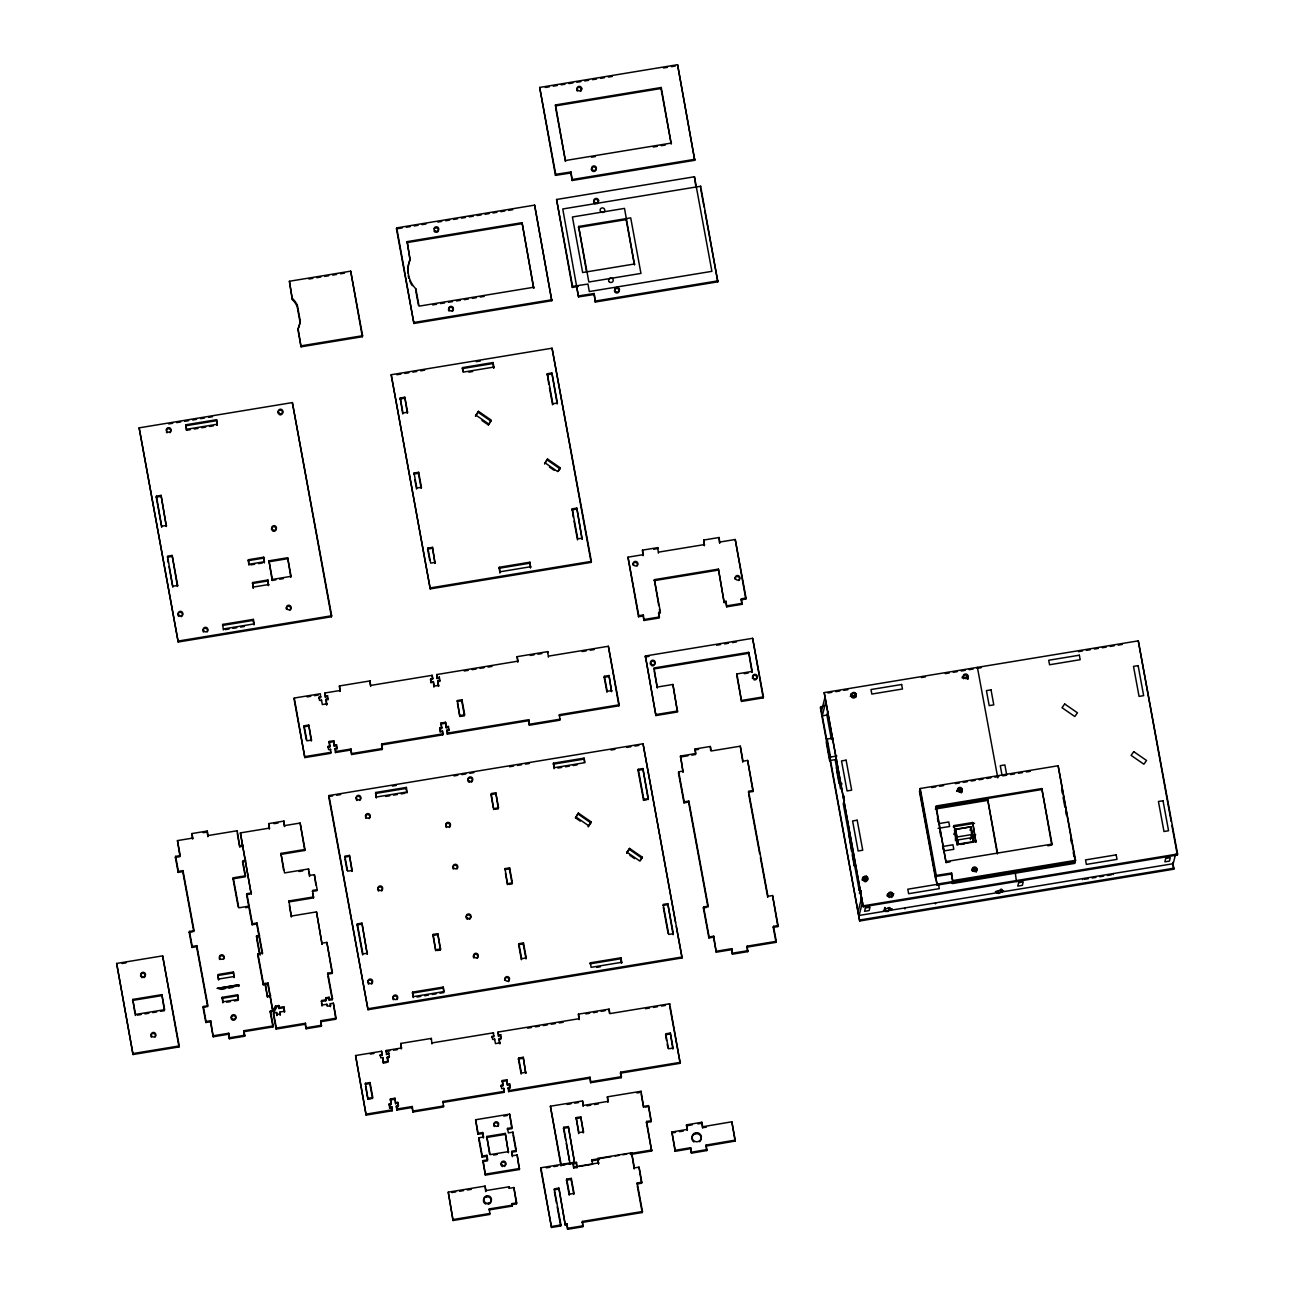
<?xml version="1.0" encoding="UTF-8"?>
<svg xmlns="http://www.w3.org/2000/svg" width="1294" height="1294" viewBox="0 0 1294 1294"><rect width="100%" height="100%" fill="white"/><g stroke="black" fill="none" stroke-linecap="round" stroke-linejoin="round"><path stroke-width="1.5" d="M690.608 1148.668L690.656 1147.697L675.242 1150.317L675.112 1151.32L690.608 1148.668L691.433 1153.18L706.783 1150.56L706.071 1145.077L735.218 1140.111L731.838 1121.785L702.707 1126.751L702.561 1127.753L706.459 1127.09M691.433 1153.18L690.656 1147.697M675.112 1151.32L671.877 1132.007L687.357 1129.371L686.532 1124.858L701.866 1122.254L702.707 1126.751M687.357 1129.371L687.227 1130.358L686.532 1124.858M695.735 1133.706L695.865 1132.719A4.675 4.561 7.7 0 1 701.105 1138.801A4.675 4.561 7.7 0 1 693.131 1140.16A4.675 4.561 7.7 0 1 695.865 1132.719M701.866 1122.254L701.736 1123.241L697.903 1123.904M706.783 1150.56L706.071 1145.077M731.838 1121.785L735.089 1141.098L705.942 1146.063M735.089 1141.098L735.218 1140.111M139.137 427.845L178.2 642.018L331.41 616.769L331.668 615.75L292.363 402.58L139.137 427.845L178.2 642.018M156.477 496.136L161.75 527.176L156.218 497.155L156.477 496.136L161.071 495.376L166.36 526.415L161.071 495.376M190.347 429.657L186.514 430.287L185.932 424.772L216.583 419.709L217.149 425.241L216.583 419.709M186.514 430.287L185.932 424.772M172.151 555.433L177.682 585.454L177.424 586.457L172.151 555.433L167.541 556.177L172.83 587.217M116.654 963.448L133.023 1054.529L178.976 1046.959L179.235 1045.94L162.623 955.862L116.654 963.448L133.023 1054.529M289.403 281.267L292.331 299.545A28.322 27.611 14.1 0 1 297.086 306.144L299.965 321.818A28.322 27.611 14.1 0 1 297.879 329.566L301.049 346.824L362.336 336.731L362.595 335.712L350.69 271.158L289.403 281.267L292.331 299.545M297.086 306.144L297.329 305.141A28.322 27.611 14.1 0 0 292.59 298.526M222.762 624.42L222.503 625.439L253.139 620.392L253.398 619.373L222.762 624.42L223.328 629.935M297.879 329.566L298.121 328.547A28.322 27.611 14.1 0 0 300.224 320.815L297.329 305.141M299.965 321.818L300.224 320.815M134.948 1013.606L132.764 999.437L161.879 994.633L164.645 1009.676L135.546 1014.464L135.288 1015.483M301.049 346.824L298.121 328.547M207.266 831.039L207.849 836.555L207.266 831.039L191.949 833.562L192.774 838.075L177.456 840.599L179.979 856.628L175.369 857.372L178.151 872.382L182.745 871.638L182.988 870.619L178.394 871.38L178.151 872.382M248.707 563.699L248.399 559.72L263.717 557.196L264.3 562.68L263.717 557.196M175.369 857.372L175.628 856.369L180.222 855.609L177.456 840.599M248.982 565.203L248.399 559.72M292.363 402.58L331.41 616.769M252.605 582.543L253.187 588.01L252.605 582.543L267.923 580.003L268.505 585.486L267.923 580.003M191.949 833.562L192.531 839.078L192.774 838.075M162.623 955.862L178.976 1046.959M272.144 580.44L268.958 560.82L287.656 557.73L291.085 576.348L272.403 579.421L272.144 580.44L275.881 579.825M160.521 1011.326L164.403 1010.679L161.879 994.633M350.69 271.158L362.336 336.731M191.981 947.451L192.24 946.432L196.834 945.671L196.591 946.69L191.981 947.451L189.215 932.44L189.474 931.421L194.068 930.661L182.988 870.619M290.843 577.367L287.656 557.73M236.964 831.767L237.206 830.748L208.108 835.552M240.377 832.899L251.198 893.96L240.377 832.899L269.492 828.095L268.651 823.599L283.984 821.075L284.551 826.591L284.001 823.582M242.787 846.26L239.73 846.777L237.206 830.748M238.193 906.965L233.001 878.82L233.26 877.801L245.52 875.779L242.754 860.769L245.811 860.267M396.465 228.876L396.724 227.873L534.616 205.131L551.794 300.726L413.902 323.451L396.465 228.876L402.369 227.906M205.827 1022.503L206.086 1021.5L210.679 1020.74L210.421 1021.742L205.827 1022.503L203.061 1007.492L203.32 1006.489L207.913 1005.729L196.834 945.671M233.421 971.972L233.988 977.488L233.421 971.972L218.023 974.511L218.605 980.027L218.039 977.035M245.52 875.779L245.262 876.798L233.001 878.82M407.885 273.002A28.322 27.611 14.1 0 1 410.085 259.9L407.141 241.622L522.064 222.681L533.71 288.238L522.064 222.681M318.647 698.081L320.637 697.757L320.33 693.746L294.288 698.032L294.029 699.051L304.834 757.588L330.876 753.302L330.585 749.291L328.595 749.614L327.98 746.314L329.97 745.975L329.145 741.478L333.739 740.718L334.305 746.234L336.553 744.891L334.564 745.231M252.136 924.741L252.395 923.722L256.988 922.962L256.73 923.981L252.136 924.741L246.604 894.72L246.863 893.701L251.457 892.941M222.811 1002.85L222.228 997.334L237.627 994.795L238.452 999.291L223.053 1001.831L222.228 997.334M213.445 1035.75L228.763 1033.227L228.52 1034.229L213.187 1036.769L210.679 1020.74M410.085 259.9L407.141 241.622M268.651 823.599L269.233 829.114L269.492 828.095M391.192 374.726L430.239 588.899L591.115 562.372L591.374 561.37L552.053 348.199L391.192 374.726L430.239 588.899M238.905 985.462L238.646 986.465L238.759 984.831L217.311 988.373L238.759 984.831M306.306 739.942L303.896 726.807L304.139 725.805L308.748 725.044L311.514 740.055L311.256 741.058L308.748 725.044M234.36 1000.941L238.209 1000.311L237.627 994.795M415.617 289.921L415.875 288.902A28.322 27.611 14.1 0 1 410.327 258.881M283.726 822.078L283.984 821.075M244.663 1036.219L243.838 1031.706L272.953 1026.918L270.171 1011.908L274.781 1011.148L275.024 1010.129L270.43 1010.889L273.196 1025.899L244.097 1030.703L244.663 1036.219L229.345 1038.742L228.763 1033.227M259.657 935.319L256.584 935.821L256.341 936.84L259.398 936.338M304.834 757.588L294.288 698.032M413.902 323.451L396.724 227.873M283.564 870.037L280.944 853.409L304.996 849.446L300.127 823.049L284.809 825.572M321.252 701.057L321.494 700.038L319.505 700.377L318.89 697.078L320.896 696.738M256.988 922.962L262.52 952.999L257.927 953.743L257.668 954.762L263.216 984.783L267.809 984.022L268.068 983.019L263.458 983.78L263.216 984.783M370.65 686.418L370.068 680.903L339.416 685.949L340.257 690.462L324.94 692.986L325.231 696.997L327.479 695.654L325.231 696.997M402.725 413.999L400.218 397.986L404.812 397.226L407.578 412.236L407.319 413.239L404.812 397.226M262.52 952.999L262.278 954.001L256.73 923.981M326.088 699.294L326.67 704.809L326.088 699.294L328.094 698.954L327.479 695.654M243.838 1031.706L244.097 1030.703M300.127 823.049L304.737 850.449L280.685 854.428M339.416 685.949L339.998 691.465L340.257 690.462M313.746 896.888L288.934 900.964L288.675 901.983L313.488 897.89L312.55 890.418L317.159 889.674L314.377 874.663L309.784 875.407L309.541 876.426L308.635 871.59M327.722 747.317L329.711 746.994L329.145 741.478M329.711 746.994L329.97 745.975M270.478 996.38L267.405 996.881L265.529 984.249M304.737 850.449L304.996 849.446M330.326 750.294L330.585 749.291M334.305 746.234L333.739 740.718M288.934 900.964L291.441 916.993L289.371 905.735M336.553 744.891L337.168 748.191L335.178 748.53L335.469 752.542L350.803 750.019L351.046 749L335.728 751.523L335.469 752.542M270.171 1011.908L270.43 1010.889M279.197 1007.476L283.807 1006.716L283.548 1007.735L278.954 1008.495L278.841 1005.519L275.476 1006.085L275.573 1009.045L272.516 1009.546L268.068 983.019M308.344 869.972L308.603 868.953L284.551 872.916L280.944 853.409M276.657 1012.539L276.77 1015.499L276.657 1012.539L273.6 1013.04L273.341 1014.059L276.107 1029.07L305.222 1024.266L305.481 1023.247L276.366 1028.051L276.107 1029.07M275.573 1009.045L275.476 1006.085M328.692 796.554L328.951 795.551L643.037 743.775L682.1 957.948L368.014 1009.724L328.692 796.554L332.671 795.907M272.953 1026.918L273.196 1025.899M278.954 1008.495L278.841 1005.519M414.048 473.038L413.805 474.057L418.399 473.297L418.658 472.278L414.048 473.038L416.83 488.048L421.423 487.288L418.658 472.278M314.377 874.663L315.865 885.047M280.038 1011.973L280.135 1014.949L280.038 1011.973L284.631 1011.229L283.807 1006.716M284.631 1011.229L284.373 1012.231L283.548 1007.735M317.159 889.674L316.901 890.676L312.307 891.437M370.068 680.903L370.359 684.914M446.414 726.791L448.403 726.452L446.155 727.794L445.589 722.278L440.979 723.039L441.82 727.552L439.831 727.875L440.186 732.194L442.419 730.851L442.985 733.844L381.698 743.953L382.264 749.469L351.628 754.515L351.046 749M421.423 487.288L421.165 488.307L418.399 473.297M316.512 911.898L322.028 944.151L316.512 911.898L291.7 915.99M462.799 371.621L462.492 367.609L493.143 362.546L493.71 368.062L493.143 362.546M570.8 172.992L572.191 180.497L694.749 160.294L677.571 64.7L539.679 87.426L555.449 175.369L570.8 172.992L571.058 171.973L555.708 174.35L555.449 175.369M326.881 942.388L332.154 973.428L327.56 974.172L327.819 973.169L332.412 972.409L326.881 942.388L322.287 943.148M352.227 870.409L351.984 871.428L349.461 855.399L344.867 856.159L347.633 871.169L352.227 870.409L349.461 855.399M330.391 1006.651L330.293 1003.691L333.351 1003.19L336.117 1018.2L320.799 1020.723L321.381 1026.239L306.047 1028.762L305.481 1023.247M429.721 560.367L427.635 549.109L427.893 548.09L432.487 547.346L435.01 563.359L432.487 547.346M382.264 749.469L381.698 743.953M327.819 973.169L332.526 998.693L332.267 999.696L329.21 1000.197L329.097 997.237L325.732 997.787L326.088 999.744L321.494 1000.505L322.06 1006.02L321.51 1003.012M375.745 792.478L375.486 793.481L406.138 788.434L406.397 787.415L375.745 792.478L376.328 797.994L375.778 794.985M321.236 1001.524L325.829 1000.763L325.732 997.787M332.154 973.428L332.412 972.409M321.381 1026.239L320.799 1020.723M325.829 1000.763L326.088 999.744M326.67 1005.26L326.913 1004.257L322.319 1005.001M329.21 1000.197L329.097 997.237M478.457 411.33L475.529 416.07L478.457 411.33L491.251 420.162L488.323 424.901L481.934 420.485M555.53 104.927L555.272 105.93L660.991 88.51L661.25 87.491L555.53 104.927L565.527 161.475L555.644 107.92M333.351 1003.19L335.518 1017.343M534.616 205.131L551.794 300.726M362.643 954.923L357.095 924.903L357.354 923.884L361.948 923.14L367.237 954.163L361.948 923.14M336.117 1018.2L335.874 1019.219L320.54 1021.742M576.817 90.014L577.059 88.995M430.74 678.638L431.096 682.957L430.498 679.641L432.73 678.299L432.18 675.306L370.893 685.399M432.18 675.306L432.487 679.318L430.498 679.641M432.487 679.318L432.73 678.299M581.41 89.254L581.669 88.251M431.355 681.938L433.344 681.614L433.927 687.13M406.397 787.415L406.963 792.931L406.138 788.434M548.365 657.126L547.799 651.61L517.147 656.656L517.988 661.153L436.774 674.546L437.081 678.557L439.329 677.215L437.081 678.557M572.336 287.43L572.595 286.411L587.945 284.033L589.32 291.538L711.894 271.336L694.457 176.76L556.566 199.486L572.336 287.43L578.094 286.54M437.938 680.854L438.52 686.37L437.938 680.854L439.928 680.515L439.329 677.215M439.928 680.515L439.685 681.534L439.07 678.234M572.191 180.497L571.058 171.973M382.183 1054.238L379.935 1055.581L381.924 1055.257L381.617 1051.246L355.575 1055.532L366.121 1115.088L392.163 1110.802L391.872 1106.791L389.623 1108.133L391.872 1106.791M368.014 1009.724L328.951 795.551M439.572 728.878L441.561 728.554L440.979 723.039M441.561 728.554L441.82 727.552M442.419 730.851L442.726 734.863L381.439 744.972M446.155 727.794L445.589 722.278M442.726 734.863L442.985 733.844M448.403 726.452L449.018 729.767L447.028 730.091L447.32 734.102L528.518 720.726L528.777 719.707L447.578 733.1L447.32 734.102M449.018 729.767L448.759 730.77L448.145 727.471M457.364 700.539L457.106 701.558L461.699 700.798L461.958 699.779L457.364 700.539L459.871 716.569L457.445 703.435M591.487 169.579L591.746 168.56M586.408 271.125L578.612 226.466L630.712 217.877L640.951 273.422L588.851 282.011L578.612 226.466M365.442 1083.304L365.183 1084.307L369.777 1083.547L370.035 1082.544L365.442 1083.304L367.949 1099.318L371.006 1098.816M596.081 168.818L596.34 167.799M552.053 348.199L591.115 562.372M548.769 384.124L547.297 373.74L551.891 372.979L557.423 403L552.829 403.76L552.587 404.763L549.465 387.877M499.322 567.257L499.888 572.773L499.322 567.257L529.958 562.211L530.54 567.726L529.958 562.211M593.703 202.074L593.946 201.071M557.18 404.019L551.891 372.979M381.617 1051.246L381.924 1055.257M366.121 1115.088L355.575 1055.532M380.193 1054.578L380.792 1057.877L382.781 1057.554L383.364 1063.07L386.421 1062.552M598.297 201.314L598.54 200.311M386.518 1054.497L388.766 1053.154L386.518 1054.497L386.227 1050.485L401.544 1047.962L400.719 1043.449L431.355 1038.403L431.937 1043.918M383.364 1063.07L382.781 1057.554M387.957 1062.309L387.132 1057.796L389.381 1056.454L388.766 1053.154M593.881 294.531L578.531 296.908L562.761 208.965L700.652 186.239L717.83 281.833L595.256 302.036L594.14 293.512L578.79 295.889M547.524 459.014L544.612 463.737L547.524 459.014L560.318 467.846L558.28 471.339M413.142 997.642L412.56 992.126L443.211 987.079L444.036 991.576L413.401 996.639L412.56 992.126M400.719 1043.449L401.286 1048.965L401.544 1047.962M389.623 1108.133L389.268 1103.814L391.257 1103.475L390.432 1098.978L395.026 1098.218L395.608 1103.733L397.84 1102.391L395.851 1102.731M389.009 1104.817L390.998 1104.494L390.432 1098.978M433.183 934.43L435.754 950.766L432.94 935.449L433.183 934.43L437.776 933.686L440.607 948.987L440.348 950.006L437.291 950.508M390.998 1104.494L391.257 1103.475M395.608 1103.733L395.026 1098.218M595.256 302.036L594.14 293.512M440.348 950.006L437.776 933.686M396.757 1110.042L397.015 1109.023L412.333 1106.499L412.09 1107.518L396.757 1110.042L396.465 1106.03L398.455 1105.707L397.84 1102.391M396.207 1107.033L398.455 1105.707M517.147 656.656L517.729 662.172L517.988 661.153M614.569 291.118L614.812 290.099M439.96 993.226L443.793 992.595L443.211 987.079M507.701 1084.291L509.69 1083.968L507.442 1085.294L506.876 1079.778L502.282 1080.539L503.107 1085.051L501.118 1085.375L501.716 1088.675L503.722 1088.351L504.272 1091.343L442.985 1101.453L443.551 1106.968L412.915 1112.015L412.333 1106.499M431.096 1039.422L431.355 1038.403M619.163 290.357L619.422 289.355M677.571 64.7L694.749 160.294M495.246 809.316L498.303 808.815L495.796 792.785L491.186 793.546L493.71 809.575M573.339 517.357L572.207 508.833L576.817 508.089L582.09 539.113L576.817 508.089M634.756 263.944L582.656 272.533L572.417 216.988L624.517 208.399L634.497 264.963L626.086 219.333M661.25 87.491L671.246 144.055L660.991 88.51M547.54 652.613L547.799 651.61M548.624 656.107L608.374 646.256L619.179 704.809L559.429 714.66L559.995 720.176L529.359 725.222L528.777 719.707M442.985 1101.453L442.726 1102.472L504.013 1092.362L504.272 1091.343M505.032 868.614L504.773 869.617L509.383 868.872L509.626 867.853L505.032 868.614L507.555 884.627L505.469 873.369M559.429 714.66L559.17 715.663L618.92 705.812L619.179 704.809M694.457 176.76L696.01 187.63M554.058 768.685L553.476 763.169L584.112 758.122L584.953 762.635L554.301 767.682L553.476 763.169M700.394 187.258L700.652 186.239M448.258 1192.162L453.046 1220.501L489.892 1214.435L489.31 1208.919L512.375 1205.118L512.084 1203.614L516.694 1202.854L513.864 1187.536L509.27 1188.296L508.995 1186.792L485.929 1190.593L485.671 1191.612L485.104 1186.097L448.258 1192.162L453.046 1220.501M494.017 1035.815L491.785 1037.141L493.774 1036.817L493.467 1032.806L432.18 1042.899M493.224 1033.825L493.467 1032.806M494.373 1040.117L494.632 1039.114L492.642 1039.438L492.027 1036.138M518.619 944.685L518.878 943.666L523.472 942.905L526.237 957.916L521.644 958.676L521.385 959.695L518.619 944.685L523.213 943.924L523.472 942.905M512.133 1127.656L507.539 1128.417L507.28 1129.419L511.874 1128.659L512.133 1127.656L509.642 1114.134L475.626 1119.747L477.858 1134.272L482.468 1133.512L482.711 1132.509L478.117 1133.253L477.858 1134.272M589.821 1078.226L508.607 1091.602L508.865 1090.599L590.064 1077.206L590.646 1082.722L621.282 1077.676L620.457 1073.163L680.207 1063.312L669.661 1003.756L609.911 1013.606L609.086 1009.11L578.434 1014.156L579.275 1018.669L498.061 1032.046L498.368 1036.057L500.616 1034.715L498.368 1036.057M499.225 1038.354L499.808 1043.87L498.983 1039.357L501.215 1038.031L500.616 1034.715M482.711 1132.509L483.552 1137.005L478.942 1137.766L478.699 1138.769L482.08 1157.095L486.673 1156.335L486.916 1155.316L482.322 1156.076L482.08 1157.095M658.371 553.136L657.805 547.621L642.471 550.144L643.312 554.641L627.978 557.18L638.524 616.737L643.118 615.976L643.377 614.957L638.783 615.718L638.524 616.737M483.552 1137.005L483.293 1138.024L482.468 1133.512M608.374 646.256L618.92 705.812M489.52 1153.827L486.77 1136.472L505.307 1133.415L508.396 1152.598L505.307 1133.415M501.118 1085.375L500.859 1086.394L503.107 1085.051M502.848 1086.054L502.282 1080.539M584.419 762.134L584.112 758.122M606.967 692.322L604.185 677.312L604.444 676.293L609.037 675.533L611.561 691.562L609.037 675.533M486.916 1155.316L487.757 1159.828L483.163 1160.589L482.905 1161.591L485.396 1175.098L519.412 1169.501L517.163 1154.976L512.57 1155.736L511.745 1151.223L516.338 1150.463L512.958 1132.153L508.364 1132.913L507.539 1128.417M503.722 1088.351L504.013 1092.362M507.442 1085.294L506.876 1079.778M485.396 1175.098L483.163 1160.589M642.471 550.144L643.053 555.66L643.312 554.641M580.262 821.124L575.474 817.824L578.386 813.085L591.18 821.916L588.269 826.64L591.18 821.916M508.607 1091.602L508.316 1087.591L510.305 1087.267L509.69 1083.968M575.474 817.824L578.386 813.085M521.159 1074.069L518.393 1059.058L518.651 1058.039L523.245 1057.279L525.752 1073.308L523.245 1057.279M486.641 1196.788L486.884 1195.785A3.898 3.801 14.1 0 1 491.251 1200.864A3.898 3.801 14.1 0 1 484.603 1201.948A3.898 3.801 14.1 0 1 486.884 1195.785M509.642 1114.134L511.518 1126.734M488.016 1204.293L488.275 1203.291M489.31 1208.919L489.051 1209.922L512.117 1206.121L512.375 1205.118M657.805 547.621L657.546 548.64L653.713 549.271M512.715 1133.172L512.958 1132.153M724.43 601.597L726.112 601.322L724.171 602.616L718.429 569.101L654.392 579.663L660.393 612.159L658.695 612.434L659.277 617.95L643.959 620.473L643.377 614.957M658.727 605.527L654.392 579.663M511.486 1152.242L516.08 1151.482L516.338 1150.463M508.736 1187.811L508.995 1186.792M517.163 1154.976L519.412 1169.501M657.562 687.001L672.896 684.477L677.522 711.991L655.912 715.55L645.382 655.993L752.623 638.314L763.428 696.851L763.169 697.87L741.559 701.429L736.674 674.934L736.933 673.931L752.251 671.392L748.741 652.338L654.052 667.947L657.32 688.02L654.149 670.858M513.864 1187.536L516.435 1203.873L511.842 1204.617L512.117 1206.121M659.002 616.445L658.695 612.434M658.452 613.453L660.393 612.159M511.842 1204.617L512.084 1203.614M516.435 1203.873L516.694 1202.854M641.177 1094.174L643.619 1107.373L641.08 1091.279L607.371 1096.843L608.212 1101.34L583.384 1105.432L582.559 1100.935L550.387 1106.224L560.949 1165.943M643.037 743.775L675.549 922.428M643.555 800.339L638.023 770.318L638.282 769.299L642.875 768.555L648.407 798.576L643.814 799.336L643.555 800.339L646.628 799.838M590.29 962.833L590.048 963.852L620.683 958.789L620.942 957.786L590.29 962.833L591.132 967.33L621.767 962.283L620.942 957.786M578.434 1014.156L579.016 1019.672M577.512 1167.35L573.695 1167.981L573.113 1162.465L540.941 1167.77L540.682 1168.773L551.503 1227.472L560.706 1225.952L560.949 1224.949L554.301 1188.846L558.895 1188.086L565.3 1225.192L567.079 1223.93L565.559 1224.189M655.912 715.55L645.382 655.993M648.165 799.579L642.875 768.555M703.758 540.035L704.34 545.567L703.758 540.035L719.092 537.511L719.658 543.027L719.092 537.511M629.547 848.395L626.636 853.134L629.547 848.395L642.342 857.226L640.32 860.72M672.896 684.477L677.166 710.099M565.591 1139.723L563.488 1128.319L563.747 1127.3L568.341 1126.556L574.746 1163.662L576.526 1162.4L574.989 1162.659M574.746 1163.662L568.341 1126.556M578.677 1133.625L576.154 1117.612L580.763 1116.851L583.529 1131.862L583.27 1132.865L580.763 1116.851M565.3 1225.192L558.895 1188.086M582.559 1100.935L583.141 1106.451M551.503 1227.472L540.941 1167.77M724.171 602.616L718.429 569.101M570.153 1164.422L563.747 1127.3M590.646 1082.722L590.064 1077.206M609.086 1009.11L609.377 1013.121M566.465 1180.144L566.723 1179.141L571.317 1178.381L574.083 1193.391L569.489 1194.152L569.231 1195.155L566.465 1180.144L571.058 1179.384L571.317 1178.381M621.767 962.283L621.508 963.302L620.683 958.789M573.695 1167.981L573.113 1162.465M680.531 756.036L683.038 772.065L680.531 756.036L695.848 753.512L695.007 749L710.341 746.476L711.166 750.989L740.281 746.185L743.047 761.196L747.641 760.435L753.173 790.456L752.93 791.475L748.336 792.235M719.917 542.024L735.235 539.501L745.781 599.057L741.187 599.818L742.012 604.314L726.694 606.837L725.853 602.341M683.297 771.046L678.703 771.806L678.444 772.825L683.976 802.846L688.57 802.086L688.829 801.067L684.235 801.827L683.976 802.846M597.941 1158.373L598.507 1163.888L597.941 1158.373L631.634 1152.808L634.173 1168.919L634.416 1167.9L639.026 1167.139L641.808 1182.231L637.198 1182.991L642.471 1211.507L582.413 1221.407L582.947 1226.777L567.629 1229.3L567.079 1223.93M726.694 606.837L726.112 601.322M607.371 1096.843L607.954 1102.359M611.221 1156.674L591.843 1159.877L591.601 1160.896L599.348 1159.618M691.756 755.146L695.59 754.515L695.007 749M582.688 1225.321L582.413 1221.407M620.457 1073.163L620.716 1072.16L680.466 1062.309M741.187 599.818L741.43 598.798L746.04 598.038L735.235 539.501M621.282 1077.676L620.716 1072.16M742.012 604.314L741.43 598.798M673.333 933.67L673.074 934.689L667.785 903.649L663.191 904.409L668.739 934.43L673.333 933.67L667.785 903.649M745.781 599.057L746.04 598.038M710.341 746.476L710.632 750.488M752.251 671.392L752.008 672.411L748.741 652.338M752.623 638.314L763.169 697.87M641.08 1091.279L640.837 1092.298L636.858 1092.945M741.559 701.429L736.933 673.931M669.419 1004.775L669.661 1003.756M630.34 1154.507L651.658 1150.981L646.402 1122.464L650.995 1121.704L648.472 1105.61L643.862 1106.37M740.281 746.185L742.788 762.215M646.402 1122.464L646.644 1121.445L651.254 1120.701L648.472 1105.61M673.106 1048.059L672.848 1049.062L670.324 1033.033L665.731 1033.793L668.497 1048.803L673.106 1048.059L670.324 1033.033M708.902 937.94L709.144 936.937L713.738 936.177L713.495 937.196L708.902 937.94L703.354 907.919L703.612 906.916L708.206 906.156L688.829 801.067M639.026 1167.139L641.549 1183.234L636.955 1183.994L637.198 1182.991M650.995 1121.704L651.254 1120.701M641.549 1183.234L641.808 1182.231M747.641 760.435L752.93 791.475M651.658 1150.981L646.644 1121.445M582.154 1222.426L642.212 1212.527L642.471 1211.507M716.52 951.187L731.838 948.664L731.579 949.683L716.261 952.206L713.738 936.177M760.403 857.663L767.714 897.308L767.957 896.305L772.567 895.545L778.098 925.566L773.505 926.326L776.271 941.336L747.156 946.14L747.738 951.656L732.404 954.179L731.838 948.664M747.156 946.14L746.897 947.143L776.012 942.356L776.271 941.336M772.567 895.545L777.84 926.585L773.246 927.345L776.012 942.356M824.601 706.152L820.639 706.799L820.38 707.818L859.685 920.988L1173.771 869.212L1172.946 862.273M824.197 692.613L863.244 906.803L1177.346 855.027L1177.589 854.008L1138.283 640.853L824.197 692.613L863.244 906.803M821.464 711.312L824.763 698.129M825.604 702.642L822.288 715.808L827.869 714.886M773.246 927.345L773.505 926.326M827.739 711.668L826.882 715.048L831.411 739.553M777.84 926.585L778.098 925.566M832.915 738.081L827.189 739.02L826.3 742.562L829.616 760.581L836.506 759.449M826.834 744.309L827.303 742.465L829.325 757.831M829.616 760.581L830.505 757.039L827.189 739.02M836.684 755.664L835.358 760.953L840.502 788.887L841.876 783.42M836.296 768.426L836.539 767.423M839.062 783.436L839.321 782.433M844.189 800.242L843.267 803.897L859.281 890.693L859.281 887.312L859.637 889.269L859.895 888.25M849.042 835.148L851.549 851.177M854.574 865.168L854.315 866.187L852.245 854.93M860.72 892.763L861.141 900.818M858.278 910.96L861.594 897.793M866.462 876.232L866.576 879.192L861.982 879.952M862.419 902.29L859.119 915.456L885.161 911.17L884.772 907.498M859.685 920.988L829.373 754.176M887.28 894.914L887.021 895.933L893.863 893.831M887.458 894.17L888.185 896.499M892.229 892.747L892.617 896.418M952.497 882.573L952.238 883.576L1074.813 863.373L1075.573 860.332L1058.136 765.757L920.244 788.499L919.468 791.54L935.497 878.448L935.756 877.445M1175.567 854.283L1173.205 863.696L1001.605 891.97L1003.756 890.968L1001.96 890.563L1002.219 889.544L995.377 891.647L997.011 892.731L889.754 910.41L892.1 908.663L890.11 909.003L890.369 907.984L885.775 908.744L883.333 910.83L885.322 910.491M962.057 677.846L962.299 676.827M904.829 908.906L905.072 907.887M936.274 875.407L936.015 876.426L951.365 874.048L951.624 873.029L936.274 875.407L920.244 788.499M957.625 790.068L957.366 791.071A2.345 2.281 14.1 0 1 960.455 788.564A2.345 2.281 14.1 0 1 961.183 792.462M1075.071 862.37L937.163 885.096L919.985 789.502M961.717 791.33L961.458 792.349A2.345 2.281 14.1 0 0 957.236 791.394M961.976 790.327L962.218 789.308M953.759 826.607L954.018 825.588L972.7 822.515L975.886 842.135L972.7 822.515M935.465 903.843L935.724 902.84M950.071 861.885L946.076 862.548L936.096 805.984L1041.816 788.564L1052.054 844.109L946.335 861.529M954.147 834.371L955.425 829.292L971.05 826.72L973.864 842.038M954.325 834.484L955.603 829.422L970.921 826.898L973.686 841.909L972.166 837.59L956.832 840.113L958.369 844.432L971.923 842.362M955.441 840.485L955.603 829.422L958.369 844.432M951.624 873.029L952.74 881.554L951.365 874.048M970.079 830.279L971.05 826.72M970.338 839.644L971.6 834.581L970.921 826.898M997.302 854.008L987.678 799.433L935.578 808.022M972.053 870.636L972.295 869.633M976.129 871.913L976.388 870.894M976.646 869.875L976.905 868.872M1016.469 881.538L1015.256 872.641M1047.816 845.775L1051.796 845.111L1041.816 788.564M1058.136 765.757L1075.314 861.351L937.422 884.077M1138.283 640.853L1171.151 821.48M1082.544 879.596L1082.803 878.594M1113.196 874.55L1113.455 873.547M488.323 424.901L490.992 421.181L478.198 412.349M560.318 467.846L557.649 471.566L544.871 462.734M642.342 857.226L639.689 860.947L626.894 852.115M686.402 1125.861L692.144 1124.874M671.732 1132.994L675.614 1132.347M679.479 1131.684L683.361 1131.021M691.497 1152.194L706.912 1149.573M545.324 87.474L549.271 86.827M553.217 86.164L557.148 85.517M561.095 84.87L565.025 84.223M568.972 83.576L572.918 82.929M576.849 82.266L580.796 81.619M584.726 80.972L588.673 80.325M592.603 79.678L596.55 79.031M600.497 78.384L604.427 77.721M608.374 77.074L612.305 76.427M663.531 67.984L667.461 67.337M671.408 66.69L675.339 66.043M565.769 160.472L671.489 143.036M591.455 157.205L595.434 156.542M653.292 147.015L657.271 146.351M661.266 145.704L665.262 145.041M572.433 179.478L695.007 159.275M406.316 227.259L410.247 226.612M414.193 225.965L418.14 225.302M422.07 224.655L426.017 224.008M437.825 222.067L441.772 221.403M445.718 220.756L449.649 220.109M453.596 219.462L457.526 218.815M461.473 218.168L465.403 217.521M469.35 216.858L473.297 216.211M477.227 215.564L481.174 214.917M485.104 214.27L489.051 213.623M492.998 212.976L496.928 212.313M500.875 211.666L504.806 211.019M508.752 210.372L512.683 209.725M406.898 242.625L521.806 223.684M578.353 227.485L626.587 219.527M308.926 279.019L312.873 278.372M316.82 277.709L320.783 277.062M324.729 276.415L328.692 275.751M332.639 275.104L336.602 274.457M340.548 273.794L344.511 273.147M533.969 287.219L419.046 306.16L415.875 288.902M432.665 304.899L436.628 304.236M440.591 303.589L444.554 302.942M448.517 302.278L452.479 301.631M456.442 300.968L460.405 300.321M464.368 299.674L468.331 299.011M472.294 298.364L476.257 297.701M480.22 297.054L484.182 296.407M414.161 322.449L552.053 299.707M301.308 345.805L362.595 335.712M595.515 301.017L718.089 280.814M396.886 374.742L400.865 374.095M404.828 373.432L408.807 372.785M412.786 372.122L416.749 371.475M420.728 370.828L424.691 370.165M476.338 361.657L480.3 360.994M462.233 368.612L492.885 363.565M493.968 367.059L463.333 372.106L462.492 367.609M468.816 372.171L472.65 371.54M168.738 423.931L172.717 423.284M176.696 422.62L180.675 421.973M184.654 421.31L188.633 420.647M192.612 420L196.591 419.337M200.57 418.69L204.549 418.027M208.528 417.38L212.507 416.717M185.689 425.775L216.324 420.728M186.773 429.268L217.408 424.222M194.181 429.026L197.998 428.395M201.832 427.764L205.665 427.133M209.499 426.502L213.332 425.872M399.959 398.989L404.553 398.228M547.038 374.742L551.632 373.982M407.578 412.236L402.984 412.996L400.218 397.986M156.218 497.155L160.812 496.395M162.009 526.157L166.602 525.396M167.298 557.196L171.892 556.436M248.157 560.69L263.475 558.167M571.964 509.852L576.558 509.092M249.224 564.216L264.542 561.693M268.715 561.822L287.397 558.749M250.89 564.88L254.724 564.249M258.557 563.618L262.391 562.987M173.089 586.214L177.682 585.454M427.635 549.109L432.245 548.349M252.362 583.513L267.68 580.99M279.617 579.211L283.354 578.596M253.43 587.039L268.764 584.516M435.253 562.356L430.659 563.116L427.893 548.09M582.349 538.11L577.755 538.87L572.207 508.833M499.063 568.276L529.699 563.23M500.147 571.77L530.783 566.707M430.498 587.88L591.374 561.37M658.63 552.117L704.599 544.548M223.587 628.933L254.222 623.87L253.398 619.373M225.253 629.628L229.087 628.997M232.904 628.366L236.737 627.736M240.571 627.105L244.404 626.474M178.459 641.015L331.668 615.75M654.133 580.666L718.186 570.12M644.202 619.47L659.536 616.947M726.953 605.835L742.271 603.295M530.297 655.46L534.131 654.829M537.964 654.198L541.798 653.567M307.066 696.9L310.786 696.285M314.507 695.671L318.227 695.056M464.255 670.988L468.218 670.341M472.181 669.677L476.143 669.03M480.09 668.383L484.053 667.72M488.016 667.073L491.979 666.41M582.235 651.545L586.214 650.882M590.193 650.219L594.189 649.572M326.929 703.79L322.335 704.551L321.494 700.038M438.779 685.351L434.169 686.111L433.344 681.614M645.124 657.012L649.087 656.349M716.617 645.221L720.596 644.558M724.559 643.911L728.538 643.247M732.517 642.6L736.48 641.937M303.896 726.807L308.49 726.047M604.185 677.312L608.795 676.552M653.793 668.949L748.482 653.341M311.514 740.055L306.921 740.815L304.139 725.805M460.13 715.55L464.724 714.789L461.958 699.779M611.819 690.543L607.209 691.303L604.444 676.293M461.408 716.31L464.465 715.808L461.699 700.798M744.341 673.673L748.175 673.042M328.886 742.497L333.48 741.737M440.736 724.058L445.33 723.297M305.093 756.586L331.135 752.283M351.887 753.512L382.523 748.45M529.618 724.203L560.253 719.157M656.171 714.531L677.781 710.972M741.818 700.426L763.428 696.851M827.917 692.986L831.896 692.322M835.875 691.659L839.855 691.012M843.834 690.349L847.813 689.702M921.441 677.555L925.42 676.908M945.316 673.624L949.295 672.977M953.274 672.314L957.253 671.651M961.232 671.004L965.211 670.341M969.19 669.694L973.169 669.03M981.127 667.72L977.148 668.383L977.407 667.364L997.787 777.888M1078.452 651.675L1082.415 651.028M1086.394 650.364L1090.357 649.717M1094.336 649.054L1098.299 648.407M1102.278 647.76L1106.257 647.097M1110.22 646.45L1114.199 645.787M1118.162 645.14L1122.141 644.477M850.207 696.269L854.8 695.509L855.059 694.506L855.609 697.498M963.577 677.587L966.65 677.086L966.909 676.066L967.459 679.075M336.65 795.244L340.629 794.597M392.308 786.073L396.287 785.409M453.935 775.915L457.914 775.252M461.893 774.605L465.856 773.941M469.835 773.294L473.814 772.631M509.593 766.744L513.572 766.08M517.551 765.433L521.531 764.77M525.493 764.123L529.472 763.46M610.978 750.035L614.957 749.372M626.878 747.398L630.857 746.751M634.836 746.088L638.815 745.441M553.217 764.188L583.869 759.141M376.57 796.975L407.222 791.928M385.903 796.408L389.737 795.778M393.554 795.147L397.387 794.516M401.221 793.885L405.054 793.254M557.876 768.054L561.709 767.423M565.543 766.792L569.376 766.161M573.21 765.53L577.027 764.9M694.765 750.019L698.598 749.388M203.19 832.689L207.024 832.058M274.15 823.663L277.984 823.033M680.272 757.055L687.923 755.793M495.537 793.804L490.944 794.565L493.354 807.699M638.023 770.318L642.617 769.558M239.988 845.758L243.046 845.257M493.968 808.556L498.562 807.812L495.796 792.785M830.505 757.039L836.231 756.1M245.553 861.27L242.496 861.788L244.922 874.922M344.608 857.178L349.202 856.418M753.173 790.456L748.579 791.216L767.957 896.305M299.092 871.493L302.796 870.878M246.604 894.72L249.661 894.203M931.809 787.561L935.74 786.914M939.687 786.267L943.617 785.604M955.441 783.663L959.388 783.016M963.318 782.369L967.265 781.722M971.196 781.058L975.142 780.411M979.089 779.764L983.019 779.117M986.966 778.47L990.897 777.823M994.843 777.16L998.774 776.513M1002.721 775.866L1006.667 775.219M1010.598 774.572L1014.545 773.925M1018.475 773.278L1022.422 772.615M1026.352 771.968L1030.299 771.321M249.305 906.091L238.792 907.822L233.26 877.801M245.553 907.676L249.046 907.11M935.837 807.003L1041.557 789.583M935.336 809.025L987.419 800.436M189.215 932.44L192.288 931.939M507.798 883.624L512.392 882.864L509.626 867.853M509.076 884.384L512.149 883.883L509.383 868.872M939.201 823.55L948.777 821.965L949.602 826.478L938.101 828.37M122.154 963.512L125.987 962.882M357.095 924.903L361.705 924.142M953.225 826.817L974.544 823.308M956.282 837.121L971.6 834.581M972.651 835.293L975.708 834.792M943.407 846.373L952.982 844.788L953.807 849.301L944.232 850.87M976.145 841.132L957.447 844.206L954.018 825.588M960.488 844.497L964.354 843.85M432.94 935.449L437.534 934.689M217.764 975.53L233.163 972.991M367.496 953.16L362.886 953.921L357.354 923.884M662.932 905.428L667.542 904.668M218.848 979.024L234.246 976.485M862.225 878.933L866.834 878.173M436.013 949.747L440.607 948.987M132.522 1000.44L161.621 995.652M703.354 907.919L706.427 907.418M219.01 989.069L238.5 985.85M221.096 989.36L224.994 988.713M228.909 988.082L232.807 987.435M221.97 998.353L237.368 995.814M137.229 1015.159L141.111 1014.528M144.993 1013.881L148.875 1013.251M152.757 1012.604L156.639 1011.957M952.999 880.551L1075.573 860.332M226.66 1002.219L230.51 1001.572M267.664 995.879L270.721 995.377M203.061 1007.492L206.118 1006.991M863.502 905.784L1177.589 854.008M275.218 1007.088L278.582 1006.538M325.473 998.806L328.838 998.256M272.775 1008.544L275.832 1008.026M329.452 999.194L332.526 998.693M1084.469 879.289L1088.303 878.658M1092.12 878.028L1095.953 877.397M1099.787 876.766L1103.62 876.135M1107.454 875.504L1111.271 874.873M277.029 1014.48L280.394 1013.93M412.317 993.145L442.952 988.098M859.944 919.969L1174.03 868.193M416.975 997.011L420.809 996.38M424.642 995.749L428.46 995.118M432.293 994.488L436.127 993.857M596.615 967.394L600.448 966.764M368.256 1008.705L682.359 956.945M732.663 953.16L747.981 950.637M133.266 1053.51L179.235 1045.94M229.604 1037.723L244.922 1035.2M306.306 1027.759L321.624 1025.236M585.842 1013.914L589.676 1013.283M593.509 1012.652L597.343 1012.021M601.176 1011.374L604.994 1010.743M370.213 1054.092L373.934 1053.478M385.968 1051.504L389.801 1050.857M393.635 1050.227L397.452 1049.596M527.515 1028.164L531.478 1027.517M535.441 1026.854L539.404 1026.207M543.367 1025.544L547.33 1024.897M551.293 1024.25L555.255 1023.586M559.218 1022.939L563.165 1022.292M645.512 1008.705L649.491 1008.058M653.486 1007.395L657.465 1006.748M661.444 1006.085L665.423 1005.422M387.132 1057.796L389.122 1057.473M498.983 1039.357L500.972 1039.033L500.357 1035.734M383.622 1062.051L388.216 1061.29L387.391 1056.794M500.066 1042.851L495.456 1043.611L494.632 1039.114M518.393 1059.058L522.986 1058.298M665.488 1034.812L670.082 1034.052M368.208 1098.315L372.801 1097.555L370.035 1082.544M526.011 1072.305L521.417 1073.049L518.651 1058.039M390.173 1099.997L394.767 1099.237M502.023 1081.558L506.617 1080.797M508.057 1088.61L510.046 1088.27L509.432 1084.97M366.38 1114.085L392.422 1109.783M413.174 1111.012L443.81 1105.949M590.905 1081.703L621.541 1076.657M567.16 1104.429L570.945 1103.814M574.73 1103.184L578.515 1102.569M503.722 1116.091L507.491 1115.46M586.958 1105.82L590.776 1105.189M594.593 1104.558L598.41 1103.928M575.911 1118.614L580.505 1117.854M645.14 1107.13L648.213 1106.629M486.512 1137.491L505.048 1134.434M563.488 1128.319L568.082 1127.559M583.529 1131.862L578.936 1132.622L576.154 1117.612M508.655 1151.579L490.119 1154.636L486.77 1136.472M493.564 1155.041L497.268 1154.426M484.441 1161.349L487.498 1160.831M485.654 1174.095L519.654 1168.482M570.395 1163.419L561.208 1164.924L550.387 1106.224M615.103 1156.043L618.969 1155.413M622.851 1154.766L626.717 1154.135M630.599 1153.488L651.917 1149.978M546.359 1167.835L550.144 1167.22M553.929 1166.59L557.714 1165.975M561.499 1165.344L565.284 1164.713M569.069 1164.099L572.854 1163.468M573.938 1166.962L598.766 1162.869M579.243 1166.444L592.652 1164.228L591.843 1159.877M451.881 1192.55L455.763 1191.903M459.629 1191.256L463.511 1190.626M467.393 1189.979L471.275 1189.348M554.042 1189.849L558.636 1189.089M453.288 1219.498L490.135 1213.416M551.762 1226.453L560.949 1224.949M567.888 1228.281L583.206 1225.758M547.265 460.017L560.059 468.849M475.788 415.05L488.582 423.882M549.4 467.053L554.204 470.369M578.127 814.104L590.921 822.919M629.305 849.414L642.083 858.245M575.717 816.805L588.511 825.637M629.838 855.334L634.626 858.65M843.995 796.02L844.238 797.088M1171.879 825.426L1177.346 855.027M1173.043 865.265L1173.771 869.212M1061.614 789.469L1062.342 793.4M1063.07 797.347L1064.897 807.197M1065.609 811.144L1066.337 815.074M1070.704 838.722L1071.432 842.669M1073.244 852.52L1073.971 856.45M1006.603 774.313L1004.872 764.932L1000.278 765.692L1002.009 775.074M968.09 679.156L967.265 674.643L967.637 678.331M987.678 799.433L997.561 852.989M1001.055 888.978L1001.605 891.97M955.425 829.292L958.239 844.61M954.454 830.327L957.188 845.225M936.209 808.993L946.076 862.548M937.422 817.937L938.15 821.9M939.978 831.816L940.706 835.795M942.533 845.71L943.261 849.673M919.727 790.521L937.163 885.096M855.965 696.091L855.415 693.083L855.803 696.77M850.821 693.843L851.371 696.851M889.204 907.418L889.754 910.41M884.611 908.162L885.161 911.17M843.737 796.522L844.448 800.388M836.636 770.302L838.706 781.56M820.639 706.799L827.545 744.309M700.766 189.231L704.033 206.959M704.761 210.89L717.83 281.833M748.692 794.209L759.659 853.7M747.172 948.648L747.738 951.656M731.579 949.683L732.404 954.179M659.422 609.345L660.134 613.178M688.57 802.086L707.947 907.159M713.495 937.196L716.261 952.206M678.703 771.806L684.235 801.827M703.612 906.916L709.144 936.937M643.118 615.976L643.959 620.473M627.978 557.18L638.783 615.718M576.703 287.025L578.531 296.908M539.679 87.426L555.708 174.35M556.566 199.486L572.595 286.411M676.277 926.375L682.1 957.948M638.282 769.299L643.814 799.336M663.288 907.304L668.125 933.572M702.011 1124.745L702.561 1127.753M669.774 1006.732L680.207 1063.312M547.297 373.74L552.829 403.76M574.035 521.11L577.496 539.873M665.828 1036.688L666.523 1040.441M667.219 1044.193L667.898 1047.946M671.877 1132.007L675.242 1150.317M631.634 1152.808L634.416 1167.9M637.295 1185.902L642.212 1212.527M528.518 720.726L529.359 725.222M415.972 291.829L418.447 305.255M576.526 1162.4L577.075 1167.77L576.267 1163.419M566.287 1143.524L569.441 1160.621M571.058 1179.384L573.824 1194.411M523.213 943.924L525.995 958.935M566.723 1179.141L569.489 1194.152M518.878 943.666L521.644 958.676M566.837 1224.949L567.629 1229.3M554.398 1191.758L556.501 1203.161M557.196 1206.962L560.706 1225.952M414.84 479.686L416.571 489.067M436.774 674.546L437.34 677.555M447.028 730.091L447.578 733.1M498.061 1032.046L498.627 1035.054M508.316 1087.591L508.865 1090.599M439.831 727.875L440.429 731.175M513.039 1135L516.08 1151.482M511.761 1153.747L512.327 1156.739M486.673 1156.335L487.223 1159.327M475.626 1119.747L478.117 1133.253M478.942 1137.766L482.322 1156.076M485.104 1186.097L485.929 1190.593M350.803 750.019L351.628 754.515M412.09 1107.518L412.915 1112.015M327.22 696.673L327.835 699.973M336.311 745.91L336.909 749.21M324.94 692.986L325.49 695.978M335.178 748.53L335.728 751.523M397.598 1103.41L398.196 1106.71M386.227 1050.485L386.777 1053.494M396.465 1106.03L397.015 1109.023M391.613 1107.793L392.163 1110.802M344.964 859.054L347.035 870.312M389.268 1103.814L389.882 1107.114M369.777 1083.547L372.543 1098.574M268.958 560.82L272.403 579.421M365.523 1086.184L367.949 1099.318M308.603 868.953L309.784 875.407M312.598 893.054L313.488 897.89M327.916 976.145L332.267 999.696M330.293 1003.691L330.649 1005.648L327.285 1006.198L326.913 1004.257M253.139 620.392L253.98 624.889M305.222 1024.266L306.047 1028.762M273.6 1013.04L276.366 1028.051M267.809 984.022L272.516 1009.546M256.584 935.821L260.159 955.198M237.303 833.643L239.73 846.777M256.697 938.781L259.188 952.335M264.914 983.327L267.405 996.881M246.863 893.701L252.395 923.722M257.927 953.743L263.458 983.78M167.638 559.073L168.333 562.825M169.029 566.578L172.49 585.341M228.52 1034.229L229.345 1038.742M182.745 871.638L193.809 931.68M196.591 946.69L207.655 1006.732M210.421 1021.742L213.187 1036.769M175.628 856.369L178.394 871.38M189.474 931.421L192.24 946.432M203.32 1006.489L206.086 1021.5M132.764 999.437L135.546 1014.464M593.881 202.64A2.345 2.281 14.1 0 1 594.997 199.616A2.345 2.281 14.1 0 1 598.103 200.748A2.345 2.281 14.1 0 1 596.987 203.773M595.208 203.837A2.345 2.281 14.1 0 1 594.658 203.562M591.665 170.145A2.345 2.281 14.1 0 1 592.976 167.039A2.345 2.281 14.1 0 1 596.033 168.624A2.345 2.281 14.1 0 1 594.205 171.455M593.59 171.471A2.345 2.281 14.1 0 1 592.005 170.646M577.334 91.081A2.345 2.281 14.1 0 1 577.609 87.879A2.345 2.281 14.1 0 1 580.893 88.186A2.345 2.281 14.1 0 1 580.618 91.389M203.514 632.054A2.345 2.281 14.1 0 1 203.643 628.965A2.345 2.281 14.1 0 1 206.797 628.852A2.345 2.281 14.1 0 1 207.218 631.925M178.912 616.478A2.345 2.281 14.1 0 1 178.588 612.984A2.345 2.281 14.1 0 1 182.163 613.324A2.345 2.281 14.1 0 1 181.241 616.688M166.279 430.142A2.345 2.281 14.1 0 1 169.805 429.074A2.345 2.281 14.1 0 1 169.983 432.697M167.152 432.794A2.345 2.281 14.1 0 1 166.36 431.889M278.21 413.449A2.345 2.281 14.1 0 1 279.52 410.344A2.345 2.281 14.1 0 1 282.577 411.929A2.345 2.281 14.1 0 1 280.733 414.759M280.135 414.776A2.345 2.281 14.1 0 1 278.986 414.355M286.233 608.892A2.345 2.281 14.1 0 1 289.322 606.385A2.345 2.281 14.1 0 1 290.034 610.283M271.74 529.909A2.345 2.281 14.1 0 1 273.05 526.804A2.345 2.281 14.1 0 1 276.107 528.389A2.345 2.281 14.1 0 1 274.279 531.203M273.665 531.236A2.345 2.281 14.1 0 1 272.533 530.815M972.02 870.037A2.345 2.281 14.1 0 1 975.126 868.128A2.345 2.281 14.1 0 1 976.258 871.59M892.262 896.693A2.345 2.281 14.1 0 1 891.34 897.454M889.56 897.518A2.345 2.281 14.1 0 1 888.153 894.575A2.345 2.281 14.1 0 1 891.145 893.232A2.345 2.281 14.1 0 1 892.553 896.176M863.195 880.341A2.345 2.281 14.1 0 1 865.492 877.122A2.345 2.281 14.1 0 1 867.223 880.713M866.301 881.473A2.345 2.281 14.1 0 1 863.971 881.246M851.42 696.673A2.345 2.281 14.1 0 1 853.716 693.438A2.345 2.281 14.1 0 1 855.447 697.045M854.525 697.789A2.345 2.281 14.1 0 1 852.196 697.579M963.076 677.652A2.345 2.281 14.1 0 1 965.874 675.047A2.345 2.281 14.1 0 1 967.297 678.606M963.593 678.735A2.345 2.281 14.1 0 1 963.27 678.234M972.328 870.522A2.345 2.281 14.1 0 1 975.951 871.331M972.587 871.218A2.345 2.281 14.1 0 1 974.916 871.444M958.498 791.491A2.345 2.281 14.1 0 1 961.021 792.785M614.747 291.684A2.345 2.281 14.1 0 1 616.85 288.449A2.345 2.281 14.1 0 1 618.985 291.716A2.345 2.281 14.1 0 1 615.087 292.185M412.236 285.65A28.322 27.611 14.1 0 1 409.745 280.847M408.872 278.291A28.322 27.611 14.1 0 1 408.257 275.654M449.05 311.094A2.345 2.281 14.1 0 1 449.309 307.875A2.345 2.281 14.1 0 1 452.609 308.182A2.345 2.281 14.1 0 1 452.334 311.401M438.068 231.4A2.345 2.281 14.1 0 1 436.563 232.322M435.366 232.208A2.345 2.281 14.1 0 1 434.04 231.028M434.234 228.747A2.345 2.281 14.1 0 1 438.342 230.866M972.587 869.519A2.345 2.281 14.1 0 1 976.42 871.493M957.091 791.491A2.345 2.281 14.1 0 1 959.905 789.486A2.345 2.281 14.1 0 1 961.62 792.51M505.226 1165.732A2.345 2.281 14.1 0 1 504.304 1166.492M502.525 1166.557A2.345 2.281 14.1 0 1 501.538 1165.878M501.199 1165.36A2.345 2.281 14.1 0 1 503.204 1162.141A2.345 2.281 14.1 0 1 505.517 1165.215M494.276 1126.54A2.345 2.281 14.1 0 1 494.405 1123.451A2.345 2.281 14.1 0 1 497.559 1123.354A2.345 2.281 14.1 0 1 497.98 1126.411M693.908 1141.955A4.675 4.561 7.7 0 1 692.969 1135.275A4.675 4.561 7.7 0 1 699.86 1134.984A4.675 4.561 7.7 0 1 699.585 1141.729M486.01 1204.116A3.898 3.801 14.1 0 1 483.794 1198.907A3.898 3.801 14.1 0 1 489.261 1197.257A3.898 3.801 14.1 0 1 490.523 1202.757M489.844 1203.485A3.898 3.801 14.1 0 1 488.986 1204.002M231.302 1018.912A2.345 2.281 14.1 0 1 233.599 1015.693A2.345 2.281 14.1 0 1 235.33 1019.284M234.91 1019.721A2.345 2.281 14.1 0 1 232.079 1019.818M219.365 957.236A2.345 2.281 14.1 0 1 222.633 956.023A2.345 2.281 14.1 0 1 223.49 959.372M219.786 959.501A2.345 2.281 14.1 0 1 219.268 958.417M140.803 976.501A2.345 2.281 14.1 0 1 141.919 973.476A2.345 2.281 14.1 0 1 145.041 974.608A2.345 2.281 14.1 0 1 143.925 977.633M142.13 977.698A2.345 2.281 14.1 0 1 141.596 977.407M151.447 1037.19A2.345 2.281 14.1 0 1 151.576 1034.1A2.345 2.281 14.1 0 1 154.73 1033.987A2.345 2.281 14.1 0 1 155.151 1037.06M654.149 665.262A2.345 2.281 14.1 0 1 653.049 665.747M652.435 665.779A2.345 2.281 14.1 0 1 651.303 665.359M650.526 664.453A2.345 2.281 14.1 0 1 652.516 661.218A2.345 2.281 14.1 0 1 654.829 664.291M752.493 676.811A2.345 2.281 14.1 0 1 755.761 675.597A2.345 2.281 14.1 0 1 756.618 678.929M756.214 679.366A2.345 2.281 14.1 0 1 753.901 679.754M752.59 678.557A2.345 2.281 14.1 0 1 752.396 677.991M739.505 579.599A2.345 2.281 14.1 0 1 738.809 580.553M735.008 579.178A2.345 2.281 14.1 0 1 737.192 576.509A2.345 2.281 14.1 0 1 739.634 579.016M632.944 565.057A2.345 2.281 14.1 0 1 635.742 562.453A2.345 2.281 14.1 0 1 637.166 566.012M365.442 816.061A2.362 2.297 14.1 0 1 368.984 814.994A2.362 2.297 14.1 0 1 369.162 818.649M365.862 818.342A2.362 2.297 14.1 0 1 365.523 817.824M445.686 824.844A2.362 2.297 14.1 0 1 449.244 823.793A2.362 2.297 14.1 0 1 449.406 827.448M446.543 827.529A2.362 2.297 14.1 0 1 445.767 826.607M453.353 869.034A2.362 2.297 14.1 0 1 453.482 865.929A2.362 2.297 14.1 0 1 456.653 865.815A2.362 2.297 14.1 0 1 457.073 868.905M378.705 891.097A2.362 2.297 14.1 0 1 378.236 887.733A2.362 2.297 14.1 0 1 381.698 887.619A2.362 2.297 14.1 0 1 381.568 891M509.157 980.658A2.345 2.281 14.1 0 1 508.461 981.628M504.66 980.237A2.345 2.281 14.1 0 1 506.844 977.585A2.345 2.281 14.1 0 1 509.286 980.076M367.755 982.696A2.345 2.281 14.1 0 1 370.844 980.173A2.345 2.281 14.1 0 1 371.572 984.087M368.725 984.184A2.345 2.281 14.1 0 1 368.272 983.78M360.492 799.433A2.345 2.281 14.1 0 1 359.797 800.404M356.95 800.501A2.345 2.281 14.1 0 1 356.513 800.096M355.996 799.013A2.345 2.281 14.1 0 1 358.179 796.36A2.345 2.281 14.1 0 1 360.622 798.851M469.35 782.336A2.345 2.281 14.1 0 1 468.218 778.875A2.345 2.281 14.1 0 1 471.922 778.745A2.345 2.281 14.1 0 1 471.129 782.288M473.879 958.013A2.345 2.281 14.1 0 1 474.154 954.794A2.345 2.281 14.1 0 1 477.437 955.101A2.345 2.281 14.1 0 1 477.162 958.32M470.32 918.546A2.345 2.281 14.1 0 1 469.398 919.306M467.619 919.371A2.345 2.281 14.1 0 1 466.633 918.675M466.293 918.174A2.345 2.281 14.1 0 1 468.299 914.939A2.345 2.281 14.1 0 1 470.612 918.028M393.327 999.744A2.345 2.281 14.1 0 1 393.457 996.671A2.345 2.281 14.1 0 1 396.595 996.558A2.345 2.281 14.1 0 1 397.032 999.615M1000.424 889.657A2.345 2.281 14.1 0 1 1000.149 892.876A2.345 2.281 14.1 0 1 996.849 892.569M1001.184 889.722A2.345 2.281 14.1 0 1 997.108 891.55M859.41 893.361A2.345 2.281 14.1 0 1 861.319 891.323M861.206 894.704A2.345 2.281 14.1 0 1 860.995 890.482M888.121 907.692A2.345 2.281 14.1 0 1 887.781 911.623M886.002 911.688A2.345 2.281 14.1 0 1 885.274 907.79M889.156 907.595A2.345 2.281 14.1 0 1 887.15 910.814A2.345 2.281 14.1 0 1 884.837 907.741M862.58 877.526L867.19 876.766L862.58 877.526M865.411 907.951L864.554 911.332L869.147 910.572L870.005 907.191L865.411 907.951M1018.621 882.702L1017.763 886.083L1022.373 885.322L1023.214 881.942L1018.621 882.702M1165.7 858.456L1164.859 861.836L1169.452 861.076L1170.294 857.696L1165.7 858.456M1064.671 703.985L1062.018 707.705L1074.796 716.536L1077.465 712.816L1064.671 703.985M1133.754 751.652L1131.085 755.372L1143.88 764.204L1146.533 760.484L1133.754 751.652M901.627 684.494L870.991 689.54L871.816 694.053L902.468 689.006L901.627 684.494M1079.358 655.201L1048.722 660.247L1049.547 664.76L1080.183 659.697L1079.358 655.201M991.026 689.864L986.432 690.624L989.198 705.634L993.792 704.874L991.026 689.864M1138.122 665.617L1133.512 666.378L1139.06 696.398L1143.653 695.654L1138.122 665.617M846.114 760.16L841.521 760.921L847.069 790.941L851.662 790.181L846.114 760.16M857.194 820.202L852.6 820.962L858.132 850.983L862.726 850.223L857.194 820.202M1163.031 800.727L1158.437 801.487L1163.969 831.508L1168.563 830.748L1163.031 800.727M938.457 884.158L907.806 889.204L908.631 893.701L939.282 888.654L938.457 884.158M1116.172 854.849L1085.537 859.912L1086.362 864.408L1117.013 859.362L1116.172 854.849M609.134 281.704A2.345 2.281 14.1 0 0 613.113 281.041A2.345 2.281 14.1 0 0 610.509 278A2.345 2.281 14.1 0 0 609.134 281.704M594.464 202.139A2.345 2.281 14.1 0 0 598.443 201.476A2.345 2.281 14.1 0 0 595.838 198.435A2.345 2.281 14.1 0 0 594.464 202.139M592.248 169.643A2.345 2.281 14.1 0 0 596.243 168.98A2.345 2.281 14.1 0 0 593.622 165.939A2.345 2.281 14.1 0 0 592.248 169.643M577.577 90.079A2.345 2.281 14.1 0 0 581.556 89.415A2.345 2.281 14.1 0 0 578.952 86.374A2.345 2.281 14.1 0 0 577.577 90.079M203.773 631.035A2.345 2.281 14.1 0 0 207.752 630.372A2.345 2.281 14.1 0 0 205.131 627.331A2.345 2.281 14.1 0 0 203.773 631.035M178.718 615.054A2.345 2.281 14.1 0 0 182.697 614.391A2.345 2.281 14.1 0 0 180.092 611.35A2.345 2.281 14.1 0 0 178.718 615.054M166.942 431.371A2.345 2.281 14.1 0 0 170.937 430.724A2.345 2.281 14.1 0 0 168.317 427.667A2.345 2.281 14.1 0 0 166.942 431.371M278.792 412.948A2.345 2.281 14.1 0 0 282.771 412.285A2.345 2.281 14.1 0 0 280.167 409.227A2.345 2.281 14.1 0 0 278.792 412.948M287.009 608.956A2.345 2.281 14.1 0 0 290.988 608.309A2.345 2.281 14.1 0 0 288.368 605.252A2.345 2.281 14.1 0 0 287.009 608.956M272.322 529.392A2.345 2.281 14.1 0 0 276.318 528.745A2.345 2.281 14.1 0 0 273.697 525.688A2.345 2.281 14.1 0 0 272.322 529.392M972.813 870.7A2.345 2.281 14.1 0 0 976.792 870.053A2.345 2.281 14.1 0 0 974.188 866.996A2.345 2.281 14.1 0 0 972.813 870.7M958.142 791.135A2.345 2.281 14.1 0 0 962.121 790.488A2.345 2.281 14.1 0 0 959.517 787.431A2.345 2.281 14.1 0 0 958.142 791.135M888.816 895.82A2.345 2.281 14.1 0 0 892.795 895.157A2.345 2.281 14.1 0 0 890.191 892.116A2.345 2.281 14.1 0 0 888.816 895.82M863.777 879.839A2.345 2.281 14.1 0 0 867.756 879.176A2.345 2.281 14.1 0 0 865.136 876.135A2.345 2.281 14.1 0 0 863.777 879.839M852.002 696.156A2.345 2.281 14.1 0 0 855.981 695.509A2.345 2.281 14.1 0 0 853.361 692.452A2.345 2.281 14.1 0 0 852.002 696.156M963.852 677.716A2.345 2.281 14.1 0 0 967.831 677.069A2.345 2.281 14.1 0 0 965.211 674.012A2.345 2.281 14.1 0 0 963.852 677.716M615.329 291.182A2.345 2.281 14.1 0 0 619.308 290.519A2.345 2.281 14.1 0 0 616.704 287.478A2.345 2.281 14.1 0 0 615.329 291.182M600.659 211.618A2.345 2.281 14.1 0 0 604.638 210.954A2.345 2.281 14.1 0 0 602.034 207.913A2.345 2.281 14.1 0 0 600.659 211.618M449.293 310.075A2.345 2.281 14.1 0 0 453.272 309.412A2.345 2.281 14.1 0 0 450.668 306.371A2.345 2.281 14.1 0 0 449.293 310.075M434.622 230.51A2.345 2.281 14.1 0 0 438.601 229.863A2.345 2.281 14.1 0 0 435.997 226.806A2.345 2.281 14.1 0 0 434.622 230.51M501.781 1164.859A2.345 2.281 14.1 0 0 505.76 1164.196A2.345 2.281 14.1 0 0 503.156 1161.155A2.345 2.281 14.1 0 0 501.781 1164.859M494.534 1125.521A2.345 2.281 14.1 0 0 498.513 1124.874A2.345 2.281 14.1 0 0 495.893 1121.817A2.345 2.281 14.1 0 0 494.534 1125.521M231.885 1018.41A2.345 2.281 14.1 0 0 235.864 1017.747A2.345 2.281 14.1 0 0 233.243 1014.69A2.345 2.281 14.1 0 0 231.885 1018.41M220.045 958.482A2.345 2.281 14.1 0 0 224.024 957.819A2.345 2.281 14.1 0 0 221.403 954.778A2.345 2.281 14.1 0 0 220.045 958.482M141.402 975.999A2.345 2.281 14.1 0 0 145.381 975.336A2.345 2.281 14.1 0 0 142.761 972.295A2.345 2.281 14.1 0 0 141.402 975.999M151.705 1036.17A2.345 2.281 14.1 0 0 155.684 1035.507A2.345 2.281 14.1 0 0 153.064 1032.466A2.345 2.281 14.1 0 0 151.705 1036.17M651.108 663.935A2.345 2.281 14.1 0 0 655.087 663.288A2.345 2.281 14.1 0 0 652.467 660.231A2.345 2.281 14.1 0 0 651.108 663.935M753.173 678.056A2.345 2.281 14.1 0 0 757.152 677.393A2.345 2.281 14.1 0 0 754.531 674.352A2.345 2.281 14.1 0 0 753.173 678.056M735.785 579.243A2.345 2.281 14.1 0 0 739.764 578.58A2.345 2.281 14.1 0 0 737.143 575.523A2.345 2.281 14.1 0 0 735.785 579.243M633.72 565.122A2.345 2.281 14.1 0 0 637.699 564.475A2.345 2.281 14.1 0 0 635.079 561.418A2.345 2.281 14.1 0 0 633.72 565.122M378.511 889.674A2.362 2.297 14.1 0 0 382.506 889.027A2.362 2.297 14.1 0 0 379.886 885.953A2.362 2.297 14.1 0 0 378.511 889.674M453.612 868.015A2.362 2.297 14.1 0 0 457.607 867.352A2.362 2.297 14.1 0 0 454.987 864.295A2.362 2.297 14.1 0 0 453.612 868.015M446.349 826.106A2.362 2.297 14.1 0 0 450.361 825.459A2.362 2.297 14.1 0 0 447.74 822.386A2.362 2.297 14.1 0 0 446.349 826.106M366.105 817.323A2.362 2.297 14.1 0 0 370.116 816.66A2.362 2.297 14.1 0 0 367.48 813.586A2.362 2.297 14.1 0 0 366.105 817.323M505.42 980.302A2.345 2.281 14.1 0 0 509.399 979.639A2.345 2.281 14.1 0 0 506.795 976.598A2.345 2.281 14.1 0 0 505.42 980.302M368.531 982.761A2.345 2.281 14.1 0 0 372.51 982.097A2.345 2.281 14.1 0 0 369.906 979.057A2.345 2.281 14.1 0 0 368.531 982.761M356.756 799.077A2.345 2.281 14.1 0 0 360.735 798.43A2.345 2.281 14.1 0 0 358.131 795.373A2.345 2.281 14.1 0 0 356.756 799.077M468.606 780.638A2.345 2.281 14.1 0 0 472.585 779.991A2.345 2.281 14.1 0 0 469.981 776.934A2.345 2.281 14.1 0 0 468.606 780.638M474.138 956.994A2.345 2.281 14.1 0 0 478.117 956.347A2.345 2.281 14.1 0 0 475.496 953.29A2.345 2.281 14.1 0 0 474.138 956.994M466.875 917.672A2.345 2.281 14.1 0 0 470.854 917.009A2.345 2.281 14.1 0 0 468.25 913.968A2.345 2.281 14.1 0 0 466.875 917.672M393.586 998.742A2.345 2.281 14.1 0 0 397.565 998.078A2.345 2.281 14.1 0 0 394.945 995.037A2.345 2.281 14.1 0 0 393.586 998.742"/></g></svg>
